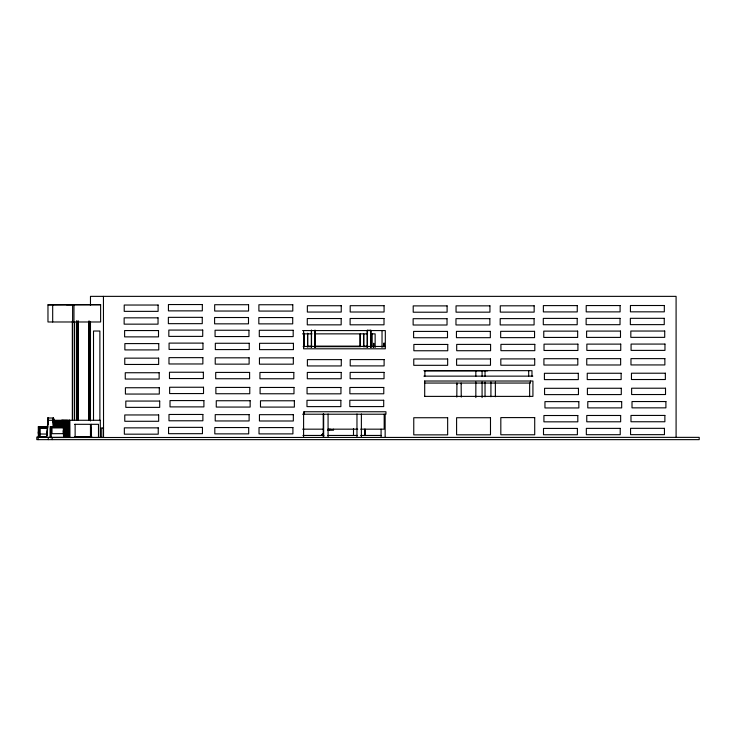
<?xml version="1.0" encoding="UTF-8"?>
<svg xmlns="http://www.w3.org/2000/svg" width="736" height="736" viewBox="0 0 736 736"><rect width="100%" height="100%" fill="white"/><g stroke="black" fill="none" stroke-linecap="round" stroke-linejoin="round"><path stroke-width="1.1" d="M46.672 437.046L40.82 437.451L46.672 437.432L47.812 420.302L53.185 420.302L53.498 418.011L54.206 427.027M53.277 419.327L53.369 418.011L54.022 427.211M53.397 422.731L53.415 421.415M53.332 420.615L53.618 418.582L54.197 427.211M53.516 420.615L53.618 418.582M47.481 430.1L47.15 435.427L48.291 418.011M47.454 433.292L47.325 435.427L47.472 429.051M47.748 424.782L48.162 418.186M47.822 424.764L48.291 420.146M47.996 424.764L48.199 421.562M53.498 418.011L48.006 418.011L48.217 419.244L47.987 418.195M53.342 419.226L53.443 418.582M39.109 427.69L38.898 436.954L38.318 437.074L38.309 426.825L47.886 426.659M51.299 437.524L50.269 437.524L50.26 426.751L64.207 426.586L64.216 437.359L63.36 437.524M64.207 426.586L50.26 426.751M50.269 437.524L699.2 437.359L699.2 439.64L36.8 439.64L36.8 437.074L49.947 437.442M47.969 304.86L100.62 304.713L100.62 321.982L47.969 321.982L47.969 304.86L72.625 304.713M63.489 437.359L51.124 437.451L51.115 426.586M52.698 420.302L53.682 420.302L53.185 420.302L53.213 418.011L53.682 420.302L52.698 420.302L53.222 427.018M47.812 420.302L48.282 420.302M53.112 420.284L67.519 420.256L68.963 436.42L68.89 420.256L69.616 420.247L69.699 437L64.041 437.018M53.535 427.138L53.305 418.011L53.378 420.79L67.519 420.744M53.378 420.79L53.48 421.443L67.721 421.397M53.48 421.443L53.673 422.685L67.887 422.639M53.746 422.685L53.829 423.982L68.025 423.927M53.94 424.672L68.08 424.626M68.135 425.316L53.995 425.362M68.2 426.006L54.004 426.052L53.829 423.982M54.059 426.76L68.2 426.714M63.903 427.368L68.301 427.349M63.958 428.002L68.356 427.993M64.014 428.748L68.356 428.738M64.069 429.419L68.476 429.41M64.124 430.026L68.476 430.008M63.14 430.79L68.577 430.772M63.14 431.59L68.632 431.572M63.204 432.317L68.696 432.299M63.259 433.173L68.696 433.154M63.324 434.047L68.807 434.028M63.379 434.82L68.816 434.801M63.425 435.638L68.917 435.62M63.48 436.439L68.963 436.42M40.82 437.074L46.506 437.064M74.566 437.018L92 437M66.47 304.713L100.62 304.713M302.57 330.574L385.314 330.574L385.314 348.8L303.582 348.8L303.582 330.574M302.487 333.859L312.009 333.859M314.281 333.859L367.632 333.859M370.594 333.859L375.139 333.859L375.139 347.53M307.473 346.233L312.009 346.233M314.281 346.233L360.824 346.233M363.087 346.233L367.632 346.233M303.14 346.435L385.314 346.435M306.82 346.665L311.356 346.665M314.76 346.665L360.171 346.665M363.575 346.665L368.11 346.665M370.383 346.665L373.787 346.665M423.89 370.668L531.972 370.668L531.972 376.142M424.442 370.834L487.618 370.834M423.89 376.142L532.827 376.142M424.598 381.018L532.928 381.018L532.928 396.382L424.598 396.382M424.47 383.051L530.417 383.051L530.417 381.082M456.808 383.842L457.378 383.842M461.26 383.842L461.132 383.051L461.26 397.09M302.625 414.221L385.958 414.221L385.958 411.755L303.609 411.755L303.582 437.359M53.774 427.092L53.47 420.017M61.52 420.256L100.308 420.284L100.308 437.451M53.673 421.995L67.721 421.949M53.829 423.338L67.887 423.292M74.621 424.313L98.486 424.313L98.486 437.451M38.309 426.825L47.04 426.825M39.983 427.726L47.822 427.726L40.195 427.69L40.222 436.917L39.118 436.917L39.164 426.659M63.728 427.984L63.728 433.725M103.537 427.984L101.264 427.984L101.264 437.451M302.625 429.171L323.297 429.171M327.897 429.171L357.76 429.171M360.686 429.171L384.183 429.171L384.183 414.221M327.833 430.266L333.518 430.192L333.518 429.171M50.628 433.633L51.088 427.883L50.37 427.864L50.37 437.451M321.706 434.544L323.371 434.544L323.371 433.394M302.928 435.445L323.923 435.445M327.888 435.445L357.291 435.445M360.686 435.445L381.082 435.445M39.983 436.954L46.534 436.954M74.621 437L91.301 437M74.566 437.074L90.74 437.074M40.82 437.451L103.537 437.451L103.445 296.36M39.68 428.251L47.527 428.324M39.68 434.001L47.527 434.074M53.351 420.017L53.949 427.092M48.006 418.03L48.088 420.495M62.9 420.256L62.9 420.817M54.114 426.76L54.114 427.395M48.171 418.011L48.18 419.244M48.098 418.011L48.107 420.302M676.09 437.359L676.09 296.36L90.473 296.36L90.473 305.514M529.653 383.051L529.653 396.732M528.696 370.668L528.696 376.142M495.365 381.975L495.365 396.759M490.921 381.975L490.921 396.759M485.033 370.834L485.033 376.482M485.033 382.14L485.033 396.833M482.08 370.65L482.08 376.262M482.08 381.874L482.08 397.596M475.842 370.65L475.842 376.262M475.842 381.874L475.842 397.596M456.936 383.842L456.936 383.051L456.808 397.09M424.884 370.668L424.884 376.142M424.7 381.018L424.7 396.382M385.149 414.221L385.149 437.359M384.063 346.785L384.063 342.939L383.76 346.785M382.03 330.574L382.03 347.567M381.082 429.171L381.082 437.359M373.75 347.107L373.75 343.252L373.456 347.107M372.168 333.859L372.168 346.233M370.944 347.447L370.944 330.271L367.2 330.271L367.2 347.447M370.751 330.271L370.751 347.447M367.393 330.271L367.393 347.447M365.212 429.171L365.212 435.445M364.679 429.162L364.679 435.445M363.805 334.172L363.805 346.619M363.612 334.172L363.612 346.619M361.385 413.982L361.385 437.359M360.254 334.172L360.254 346.619M360.06 334.172L360.06 346.619M356.969 413.982L356.969 437.359M353.501 428.674L353.501 435.445M330.243 429.171L328.974 429.41L328.974 430.266M328.072 413.982L328.072 437.359M323.665 413.982L323.665 437.359M323.224 413.982L323.224 437.359M322.837 433.587L322.837 434.544M322.23 434.544L322.23 435.445M315.091 330.216L315.091 347.42M314.898 330.216L314.898 347.42M311.54 330.216L311.54 347.42M311.346 330.216L311.346 347.42M307.731 333.325L307.731 346.785M307.538 333.325L307.538 346.785M304.428 411.755L304.428 414.221M304.18 333.325L304.18 346.785M303.986 333.325L303.986 346.785M103.187 427.984L103.187 437.451M99.884 420.284L99.884 331.025L93.509 331.025L93.509 420.284M91.301 424.313L91.301 437.451M90.675 427.533L90.675 437M90.473 321.522L90.473 420.992M90.473 424.424L90.473 437.451M89.148 321.071L89.148 420.284M88.936 321.071L88.936 420.284M78.347 321.071L78.347 420.284M78.136 321.071L78.136 420.284M76.93 320.933L76.93 420.284M76.719 320.933L76.719 420.284M75.127 424.313L75.127 437.451M74.603 321.982L74.603 420.284M74.391 321.982L74.391 420.284M73.959 321.982L73.959 304.713L72.625 304.86L72.542 420.284M72.33 321.071L72.33 420.284M69.699 420.284L69.699 437.451M63.664 427.864L63.664 437.451M52.688 304.86L52.688 321.982M52.155 437.359L52.155 439.64M50.582 427.864L50.582 437.451M48.291 437.451L48.291 439.64M38.171 437L38.171 439.64M63.379 427.883L51.989 427.938L51.998 433.688L63.379 433.633L63.379 427.883M202.326 304.548L168.434 304.548L168.434 310.868L202.326 310.868L202.326 304.548M248.566 304.722L214.673 304.722L214.673 311.034L248.566 311.034L248.566 304.722M292.79 304.75L258.897 304.75L258.897 311.07L292.79 311.07L292.79 304.75M158.111 305.035L124.218 305.035L124.218 311.356L158.111 311.356L158.111 305.035M577.263 305.606L543.37 305.606L543.37 311.917L577.263 311.917L577.263 305.606M620.098 305.56L586.206 305.56L586.206 311.88L620.098 311.88L620.098 305.56M664.323 305.514L630.43 305.514L630.43 311.834L664.323 311.834L664.323 305.514M341.246 305.734L307.354 305.734L307.354 312.055L341.246 312.055L341.246 305.734M384.082 305.698L350.189 305.698L350.189 312.009L384.082 312.009L384.082 305.698M447.102 305.891L413.209 305.891L413.209 312.211L447.102 312.211L447.102 305.891M489.937 305.845L456.044 305.845L456.044 312.165L489.937 312.165L489.937 305.845M534.161 305.808L500.268 305.808L500.268 312.119L534.161 312.119L534.161 305.808M202.253 317.345L168.36 317.345L168.36 323.665L202.253 323.665L202.253 317.345M248.492 317.52L214.599 317.52L214.599 323.84L248.492 323.84L248.492 317.52M292.716 317.556L258.824 317.556L258.824 323.868L292.716 323.868L292.716 317.556M158.038 317.842L124.145 317.842L124.145 324.153L158.038 324.153L158.038 317.842M620.025 318.366L586.132 318.366L586.132 324.677L620.025 324.677L620.025 318.366M664.249 318.32L630.356 318.32L630.356 324.631L664.249 324.631L664.249 318.32M384.008 318.495L350.115 318.495L350.115 324.806L384.008 324.806L384.008 318.495M577.19 318.403L543.297 318.403L543.297 324.723L577.19 324.723L577.19 318.403M341.173 318.541L307.28 318.541L307.28 324.852L341.173 324.852L341.173 318.541M489.863 318.651L455.97 318.651L455.97 324.962L489.863 324.962L489.863 318.651M534.088 318.605L500.195 318.605L500.195 324.926L534.088 324.926L534.088 318.605M447.028 318.697L413.135 318.697L413.135 325.008L447.028 325.008L447.028 318.697M202.722 330.068L168.829 330.068L168.829 336.389L202.722 336.389L202.722 330.068M248.961 330.243L215.068 330.243L215.068 336.554L248.961 336.554L248.961 330.243M293.186 330.28L259.293 330.28L259.293 336.591L293.186 336.591L293.186 330.28M158.507 330.556L124.614 330.556L124.614 336.876L158.507 336.876L158.507 330.556M620.494 331.08L586.601 331.08L586.601 337.401L620.494 337.401L620.494 331.08M664.718 331.034L630.826 331.034L630.826 337.355L664.718 337.355L664.718 331.034M577.659 331.126L543.766 331.126L543.766 337.438L577.659 337.438L577.659 331.126M490.332 331.375L456.44 331.375L456.44 337.686L490.332 337.686L490.332 331.375M534.557 331.329L500.664 331.329L500.664 337.64L534.557 337.64L534.557 331.329M447.497 331.412L413.604 331.412L413.604 337.732L447.497 337.732L447.497 331.412M202.97 343.105L169.078 343.105L169.078 349.416L202.97 349.416L202.97 343.105M249.219 343.27L215.326 343.27L215.326 349.591L249.219 349.591L249.219 343.27M293.434 343.307L259.541 343.307L259.541 349.628L293.434 349.628L293.434 343.307M158.764 343.592L124.872 343.592L124.872 349.913L158.764 349.913L158.764 343.592M620.742 344.117L586.85 344.117L586.85 350.428L620.742 350.428L620.742 344.117M664.967 344.071L631.074 344.071L631.074 350.391L664.967 350.391L664.967 344.071M577.916 344.154L544.024 344.154L544.024 350.474L577.916 350.474L577.916 344.154M490.59 344.402L456.697 344.402L456.697 350.722L490.59 350.722L490.59 344.402M534.814 344.356L500.922 344.356L500.922 350.676L534.814 350.676L534.814 344.356M447.755 344.448L413.862 344.448L413.862 350.759L447.755 350.759L447.755 344.448M202.869 357.65L168.976 357.65L168.976 363.97L202.869 363.97L202.869 357.65M249.118 357.825L215.225 357.825L215.225 364.145L249.118 364.145L249.118 357.825M293.333 357.862L259.44 357.862L259.44 364.173L293.333 364.173L293.333 357.862M158.654 358.147L124.761 358.147L124.761 364.458L158.654 364.458L158.654 358.147M620.641 358.662L586.748 358.662L586.748 364.982L620.641 364.982L620.641 358.662M664.866 358.625L630.973 358.625L630.973 364.936L664.866 364.936L664.866 358.625M577.806 358.708L543.913 358.708L543.913 365.028L577.806 365.028L577.806 358.708M447.654 358.993L413.761 358.993L413.761 365.314L447.654 365.314L447.654 358.993M490.489 358.956L456.596 358.956L456.596 365.268L490.489 365.268L490.489 358.956M534.713 358.91L500.82 358.91L500.82 365.222L534.713 365.222L534.713 358.91M384.109 359.591L350.216 359.591L350.216 365.902L384.109 365.902L384.109 359.591M341.283 359.628L307.39 359.628L307.39 365.948L341.283 365.948L341.283 359.628M203.366 372.241L169.473 372.241L169.473 378.562L203.366 378.562L203.366 372.241M249.605 372.416L215.712 372.416L215.712 378.736L249.605 378.736L249.605 372.416M293.82 372.453L259.928 372.453L259.928 378.764L293.82 378.764L293.82 372.453M341.2 372.434L307.308 372.434L307.308 378.746L341.2 378.746L341.2 372.434M384.036 372.388L350.143 372.388L350.143 378.709L384.036 378.709L384.036 372.388M159.151 372.738L125.258 372.738L125.258 379.049L159.151 379.049L159.151 372.738M621.138 373.253L587.245 373.253L587.245 379.574L621.138 379.574L621.138 373.253M665.353 373.216L631.46 373.216L631.46 379.528L665.353 379.528L665.353 373.216M578.303 373.299L544.41 373.299L544.41 379.62L578.303 379.62L578.303 373.299M203.522 387.246L169.63 387.246L169.63 393.567L203.522 393.567L203.522 387.246M249.771 387.421L215.878 387.421L215.878 393.732L249.771 393.732L249.771 387.421M293.986 387.458L260.093 387.458L260.093 393.769L293.986 393.769L293.986 387.458M340.952 387.504L307.059 387.504L307.059 393.824L340.952 393.824L340.952 387.504M383.778 387.467L349.885 387.467L349.885 393.778L383.778 393.778L383.778 387.467M159.307 387.743L125.414 387.743L125.414 394.054L159.307 394.054L159.307 387.743M621.294 388.258L587.402 388.258L587.402 394.579L621.294 394.579L621.294 388.258M665.519 388.212L631.626 388.212L631.626 394.533L665.519 394.533L665.519 388.212M578.459 388.304L544.566 388.304L544.566 394.616L578.459 394.616L578.459 388.304M340.869 400.31L306.976 400.31L306.976 406.622L340.869 406.622L340.869 400.31M383.704 400.264L349.812 400.264L349.812 406.585L383.704 406.585L383.704 400.264M203.909 400.577L170.016 400.577L170.016 406.888L203.909 406.888L203.909 400.577M250.157 400.743L216.264 400.743L216.264 407.063L250.157 407.063L250.157 400.743M294.372 400.78L260.48 400.78L260.48 407.091L294.372 407.091L294.372 400.78M159.703 401.065L125.81 401.065L125.81 407.376L159.703 407.376L159.703 401.065M578.846 401.626L544.953 401.626L544.953 407.946L578.846 407.946L578.846 401.626M621.681 401.589L587.788 401.589L587.788 407.9L621.681 407.9L621.681 401.589M665.905 401.543L632.012 401.543L632.012 407.854L665.905 407.854L665.905 401.543M202.878 414.469L168.986 414.469L168.986 420.78L202.878 420.78L202.878 414.469M249.118 414.635L215.225 414.635L215.225 420.955L249.118 420.955L249.118 414.635M293.333 414.672L259.44 414.672L259.44 420.992L293.333 420.992L293.333 414.672M158.663 414.957L124.77 414.957L124.77 421.277L158.663 421.277L158.663 414.957M664.875 415.435L630.982 415.435L630.982 421.756L664.875 421.756L664.875 415.435M577.815 415.518L543.922 415.518L543.922 421.838L577.815 421.838L577.815 415.518M620.65 415.481L586.758 415.481L586.758 421.792L620.65 421.792L620.65 415.481M447.654 417.735L413.761 417.735L413.761 434.866L447.654 434.866L447.654 417.735M490.489 417.726L456.596 417.726L456.596 434.82L490.489 434.82L490.489 417.726M534.713 417.597L500.82 417.597L500.82 434.774L534.713 434.774L534.713 417.597M202.455 427.368L168.562 427.368L168.562 433.688L202.455 433.688L202.455 427.368M248.704 427.542L214.811 427.542L214.811 433.863L248.704 433.863L248.704 427.542M38.824 427.552L38.364 433.302L38.824 427.552M292.919 427.579L259.026 427.579L259.026 433.89L292.919 433.89L292.919 427.579M158.24 427.864L124.347 427.864L124.347 434.176L158.24 434.176L158.24 427.864M577.392 428.426L543.499 428.426L543.499 434.746L577.392 434.746L577.392 428.426M620.227 428.38L586.334 428.38L586.334 434.7L620.227 434.7L620.227 428.38M664.452 428.334L630.559 428.334L630.559 434.654L664.452 434.654L664.452 428.334"/></g></svg>
